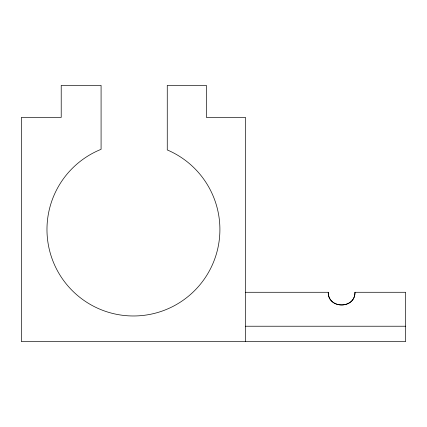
<?xml version="1.0" encoding="UTF-8"?>
<svg xmlns="http://www.w3.org/2000/svg" width="427" height="427" viewBox="0 0 427 427"><rect width="100%" height="100%" fill="white"/><g stroke="black" fill="none" stroke-linecap="round" stroke-linejoin="round"><path stroke-width="0.64" d="M245.525 292.281L328.246 292.281C327.931 309.148 355.264 309.159 354.954 292.281L405.65 292.281L405.65 341.6L21.35 341.6L21.35 117.425L61.216 117.425L61.216 85.4L101.082 85.4L101.082 149.327A86.467 86.467 0 0 0 64.36 281.516A86.467 86.467 0 0 0 201.549 282.781A86.467 86.467 0 0 0 167.261 149.936L167.261 85.4L206.39 85.4L206.39 117.425L245.525 117.425L245.525 341.6M245.525 326.228L405.65 326.228M354.954 292.281C355.269 309.148 327.936 309.159 328.246 292.281"/></g></svg>
